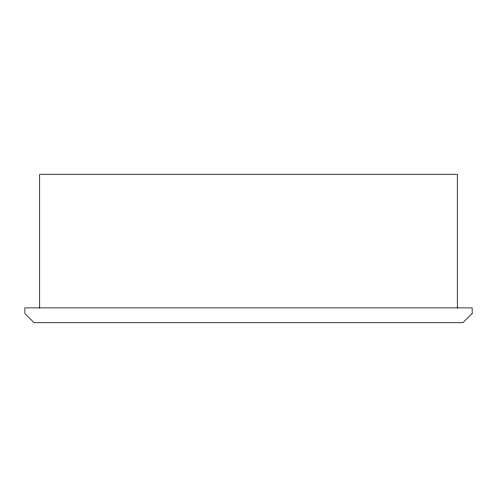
<?xml version="1.0" encoding="UTF-8"?>
<svg xmlns="http://www.w3.org/2000/svg" width="497" height="497" viewBox="0 0 497 497"><rect width="100%" height="100%" fill="white"/><g stroke="black" fill="none" stroke-linecap="round" stroke-linejoin="round"><path stroke-width="0.75" d="M457.302 307.892L457.302 174.261L39.698 174.261L39.698 307.892M472.15 313.458L462.869 322.739L34.131 322.739L24.85 313.458L24.85 307.892L472.15 307.892L472.15 313.458"/></g></svg>
